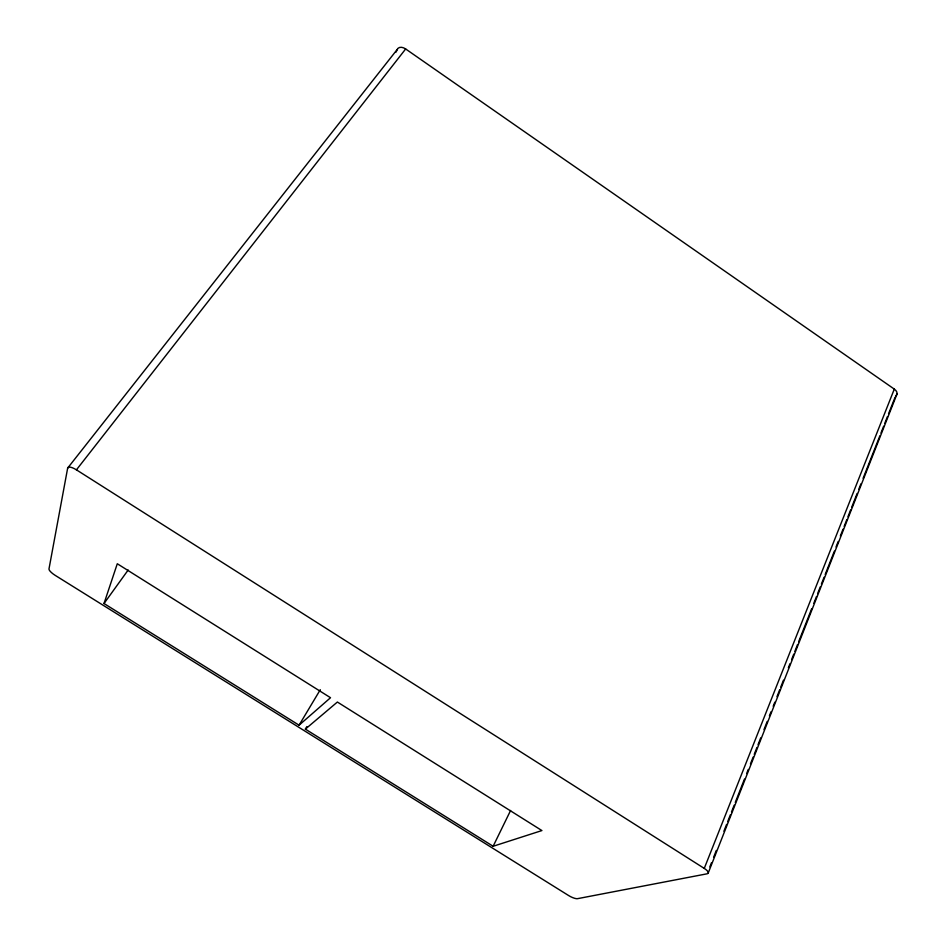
<?xml version="1.0" encoding="UTF-8"?>
<svg xmlns="http://www.w3.org/2000/svg" width="946" height="946" viewBox="0 0 946 946"><rect width="100%" height="100%" fill="white"/><g stroke="black" fill="none" stroke-linecap="round" stroke-linejoin="round"><path stroke-width="1.42" d="M67.663 468.093L48.979 568.972A7.828 2.129 33.7 0 0 55.128 575.322L568.605 895.531A7.391 1.939 27 0 0 577.474 898.676L707.111 873.797A9.105 2.803 25.1 0 0 704.262 868.404L76.425 469.843A9.649 3.169 35.1 0 0 67.663 468.093L397.273 49.405A7.674 5.049 43.2 0 1 405.657 48.967L894.301 389.102A7.32 4.576 17.7 0 1 895.59 395.96M104.013 603.513L117.292 563.745L330.521 697.722L299.066 725.192L104.013 603.513L128.171 570.012M709.819 866.926L711.439 862.811M713.603 857.313L716.311 850.454M723.903 831.227L726.611 824.368M727.687 821.613L730.395 814.754M731.483 812.011L734.191 805.141M735.279 802.397L744.478 779.055M746.642 773.556L748.274 769.441M750.438 763.954L753.146 757.084M754.234 754.34L756.942 747.47M758.018 744.727L760.726 737.856M763.978 729.626L767.23 721.384M769.394 715.897L771.014 711.77M773.189 706.284L774.809 702.157M776.973 696.67L779.681 689.8M780.769 687.056L783.477 680.186M788.349 667.829L789.969 663.714M791.601 659.599L793.765 654.1M794.853 651.356L797.561 644.486M798.637 641.743L811.644 608.786M813.808 603.3L816.516 596.429M817.592 593.686L820.3 586.827M821.388 584.072L824.096 577.214M825.184 574.47L834.384 551.128M836.016 547.001L838.18 541.514M840.344 536.015L843.052 529.157M844.139 526.402L846.847 519.543M847.923 516.8L850.631 509.929M851.719 507.186L857.135 493.457M858.755 489.33L860.919 483.844M863.095 478.345L879.886 435.787M880.963 433.043L883.67 426.173M884.758 423.43L887.466 416.559M888.542 413.816L895.046 397.344M708.318 872.768L897.009 393.985M704.262 868.404L894.301 389.102M396.067 52.101L397.273 49.405M306.871 726.587L305.369 729.118L493.138 846.268L510.604 810.462M299.066 725.192L320.304 689.693M76.425 469.843L405.657 48.967M305.369 729.118L337.379 702.038L541.904 830.564L493.138 846.268"/></g></svg>
